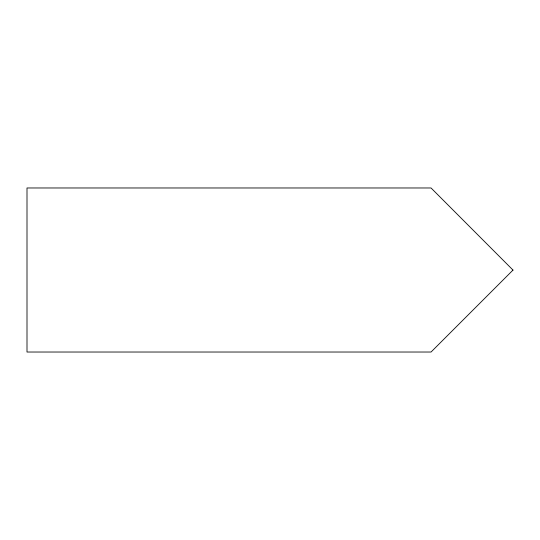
<?xml version="1.0" encoding="UTF-8"?>
<svg xmlns="http://www.w3.org/2000/svg" width="540" height="540" viewBox="0 0 540 540"><rect width="100%" height="100%" fill="white"/><g stroke="black" fill="none" stroke-linecap="round" stroke-linejoin="round"><path stroke-width="0.81" d="M513 270.081L431.048 352.026L27 352.026L27 187.974L431.048 187.974L513 270.081"/></g></svg>
